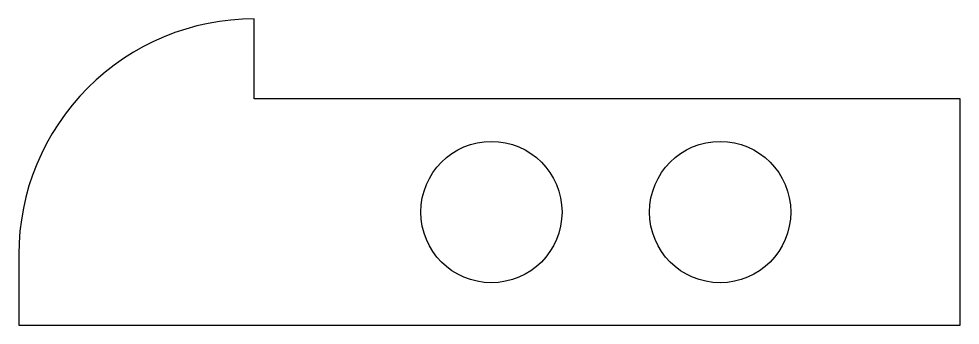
# Model space of a CAD drawing. Header units: inches. Extents: x 0.54 to 2.54, y 0.18 to 0.83.
import ezdxf

# ---------------------------------------------------------------- set-up
doc = ezdxf.new("R2010")
doc.units = ezdxf.units.IN
doc.header["$MEASUREMENT"] = 0

msp = doc.modelspace()

# ---------------------------------------------------------------- linework, layer by layer
at = {"color": 1}
msp.add_lwpolyline([(1.04, 0.83, 0.414214), (0.54, 0.33), (0.54, 0.18), (2.54, 0.18), (2.54, 0.66), (1.04, 0.66)], format="xyb", close=True, dxfattribs=at)
for centre in [(1.5441, 0.42), (2.03, 0.42)]:
    msp.add_circle(centre, 0.15)

doc.saveas('drawing.dxf')
